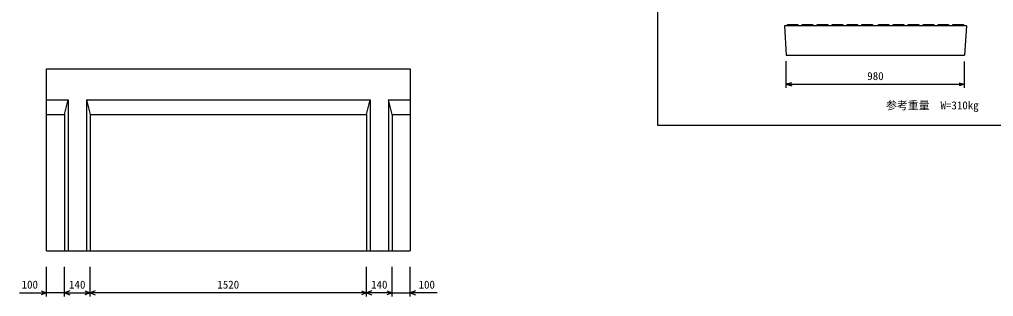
# Model space of a CAD drawing. Units: millimetres, scale not verified. Extents: x -16800 to 16800, y -5940 to 5940.
# Drawn here: x -9902 to -4548, y 1116 to 2637 of the extents above; entities that cross this region are included whole.
import ezdxf
from ezdxf.enums import TextEntityAlignment as Align

# ---------------------------------------------------------------- set-up
doc = ezdxf.new("R2010")
doc.units = ezdxf.units.MM
doc.header["$LTSCALE"] = 20
for name, color, linetype, lineweight in [('0-0_DIM', 7, 'Continuous', 25), ('0-2_HATCH', 6, 'Continuous', 25), ('0-5_OUTLINE', 3, 'Continuous', 25), ('0-6_TXT', 7, 'Continuous', 25)]:
    doc.layers.add(name, color=color, linetype=linetype, lineweight=lineweight)
doc.styles.add('ＭＳ ゴシック', font='')
doc.styles.get('ＭＳ ゴシック').set_extended_font_data('MS Gothic')

msp = doc.modelspace()

# ---------------------------------------------------------------- linework, layer by layer
at = {"layer": '0-0_DIM'}
for p, q in [((-5686.79, 2261.18), (-5686.79, 2407.88)), ((-4706.79, 2261.18), (-4706.79, 2406.86)), ((-5686.79, 2281.18), (-4706.79, 2281.18)), ((-9753.83, 1115.91), (-9753.83, 1279.67)), ((-9653.83, 1115.91), (-9653.83, 1279.67)), ((-9513.83, 1115.91), (-9513.83, 1279.67)), ((-7993.83, 1115.91), (-7993.83, 1279.67)), ((-7853.83, 1115.91), (-7853.83, 1279.67)), ((-7753.83, 1115.91), (-7753.83, 1279.67)), ((-9901.56, 1135.91), (-9753.83, 1135.91)), ((-9653.83, 1135.91), (-9753.83, 1135.91)), ((-9653.83, 1135.91), (-9513.83, 1135.91)), ((-7993.83, 1135.91), (-9513.83, 1135.91)), ((-7853.83, 1135.91), (-7993.83, 1135.91)), ((-7853.83, 1135.91), (-7753.83, 1135.91)), ((-7606.09, 1135.91), (-7753.83, 1135.91))]:
    msp.add_line(p, q, dxfattribs=at)
for points in [[(-5656.79, 2289.22), (-5686.79, 2281.18), (-5656.79, 2273.14)], [(-4736.79, 2289.22), (-4706.79, 2281.18), (-4736.79, 2273.14)], [(-9782.02, 1146.17), (-9753.83, 1135.91), (-9782.02, 1125.65)], [(-9625.64, 1146.17), (-9653.83, 1135.91), (-9625.64, 1125.65)], [(-9542.02, 1146.17), (-9513.83, 1135.91), (-9542.02, 1125.65)], [(-9485.64, 1146.17), (-9513.83, 1135.91), (-9485.64, 1125.65)], [(-8022.02, 1146.17), (-7993.83, 1135.91), (-8022.02, 1125.65)], [(-7965.64, 1146.17), (-7993.83, 1135.91), (-7965.64, 1125.65)], [(-7882.02, 1146.17), (-7853.83, 1135.91), (-7882.02, 1125.65)], [(-7725.64, 1146.17), (-7753.83, 1135.91), (-7725.64, 1125.65)]]:
    msp.add_lwpolyline(points, dxfattribs=at)
at = {"layer": '0-2_HATCH'}
for p, q in [((-5681.79, 2603.18), (-5680.79, 2609.68)), ((-5599.79, 2603.18), (-5598.79, 2609.68)), ((-5517.79, 2603.18), (-5516.79, 2609.68)), ((-5435.79, 2603.18), (-5434.79, 2609.68)), ((-5353.79, 2603.18), (-5352.79, 2609.68)), ((-5271.79, 2603.18), (-5270.79, 2609.68)), ((-5181.79, 2603.18), (-5180.79, 2609.68)), ((-5099.79, 2603.18), (-5098.79, 2609.68)), ((-5017.79, 2603.18), (-5016.79, 2609.68)), ((-4935.79, 2603.18), (-4934.79, 2609.68)), ((-4853.79, 2603.18), (-4852.79, 2609.68)), ((-4771.79, 2603.18), (-4770.79, 2609.68))]:
    msp.add_line(p, q, dxfattribs=at)
for points in [[(-5680.79, 2609.68), (-5622.79, 2609.68), (-5621.79, 2603.18)], [(-5598.79, 2609.68), (-5540.79, 2609.68), (-5539.79, 2603.18)], [(-5516.79, 2609.68), (-5458.79, 2609.68), (-5457.79, 2603.18)], [(-5434.79, 2609.68), (-5376.79, 2609.68), (-5375.79, 2603.18)], [(-5352.79, 2609.68), (-5294.79, 2609.68), (-5293.79, 2603.18)], [(-5270.79, 2609.68), (-5212.79, 2609.68), (-5211.79, 2603.18)], [(-5180.79, 2609.68), (-5122.79, 2609.68), (-5121.79, 2603.18)], [(-5098.79, 2609.68), (-5040.79, 2609.68), (-5039.79, 2603.18)], [(-5016.79, 2609.68), (-4958.79, 2609.68), (-4957.79, 2603.18)], [(-4934.79, 2609.68), (-4876.79, 2609.68), (-4875.79, 2603.18)], [(-4852.79, 2609.68), (-4794.79, 2609.68), (-4793.79, 2603.18)], [(-4770.79, 2609.68), (-4712.79, 2609.68), (-4711.79, 2603.18)]]:
    msp.add_lwpolyline(points, dxfattribs=at)
at = {"layer": '0-5_OUTLINE'}
for p, q in [((-5696.67, 2603.18), (-5686.79, 2441.18)), ((-4696.91, 2603.18), (-5696.67, 2603.18)), ((-4696.91, 2603.18), (-4706.79, 2441.18)), ((-5686.79, 2441.18), (-4706.79, 2441.18)), ((-9753.83, 2365.83), (-7753.83, 2365.83)), ((-9753.83, 1365.83), (-9753.83, 2365.83)), ((-7753.83, 2365.83), (-7753.83, 1365.83)), ((-9753.83, 2195.83), (-9633.83, 2195.83)), ((-9653.83, 2115.83), (-9633.83, 2195.83)), ((-9633.83, 2195.83), (-9633.83, 1365.83)), ((-9533.83, 2195.83), (-7973.83, 2195.83)), ((-9533.83, 2195.83), (-9513.83, 2115.83)), ((-9533.83, 2195.83), (-9533.83, 1365.83)), ((-7993.83, 2115.83), (-7973.83, 2195.83)), ((-7973.83, 2195.83), (-7973.83, 1365.83)), ((-7873.83, 2195.83), (-7753.83, 2195.83)), ((-7853.83, 2115.83), (-7873.83, 2195.83)), ((-7873.83, 2195.83), (-7873.83, 1365.83)), ((-9753.83, 2115.83), (-9653.83, 2115.83)), ((-9653.83, 2115.83), (-9653.83, 1365.83)), ((-9513.83, 2115.83), (-7993.83, 2115.83)), ((-9513.83, 2115.83), (-9513.83, 1365.83)), ((-7993.83, 2115.83), (-7993.83, 1365.83)), ((-7853.83, 2115.83), (-7753.83, 2115.83)), ((-7853.83, 2115.83), (-7853.83, 1365.83)), ((-9753.83, 1365.83), (-7753.83, 1365.83))]:
    msp.add_line(p, q, dxfattribs=at)
at = {"layer": '0-6_TXT'}
msp.add_lwpolyline([(-6394.71, 2056.11), (-3894.71, 2056.11), (-3894.71, 4156.11), (-6394.71, 4156.11)], close=True, dxfattribs=at)

# ---------------------------------------------------------------- texts
at = {"layer": '0-0_DIM', "style": 'ＭＳ ゴシック'}
for s, p in [('980', (-5241.79, 2291.18)), ('参考重量\u3000W=310kg', (-5139.06, 2130.46)), ('100', (-9889.72, 1145.91)), ('140', (-9628.83, 1145.91)), ('1520', (-8813.83, 1145.91)), ('140', (-7968.83, 1145.91)), ('100', (-7707.93, 1145.91))]:
    msp.add_text(s, height=43.99, dxfattribs=at).set_placement(p, align=Align.BOTTOM_LEFT)

doc.saveas('drawing.dxf')
